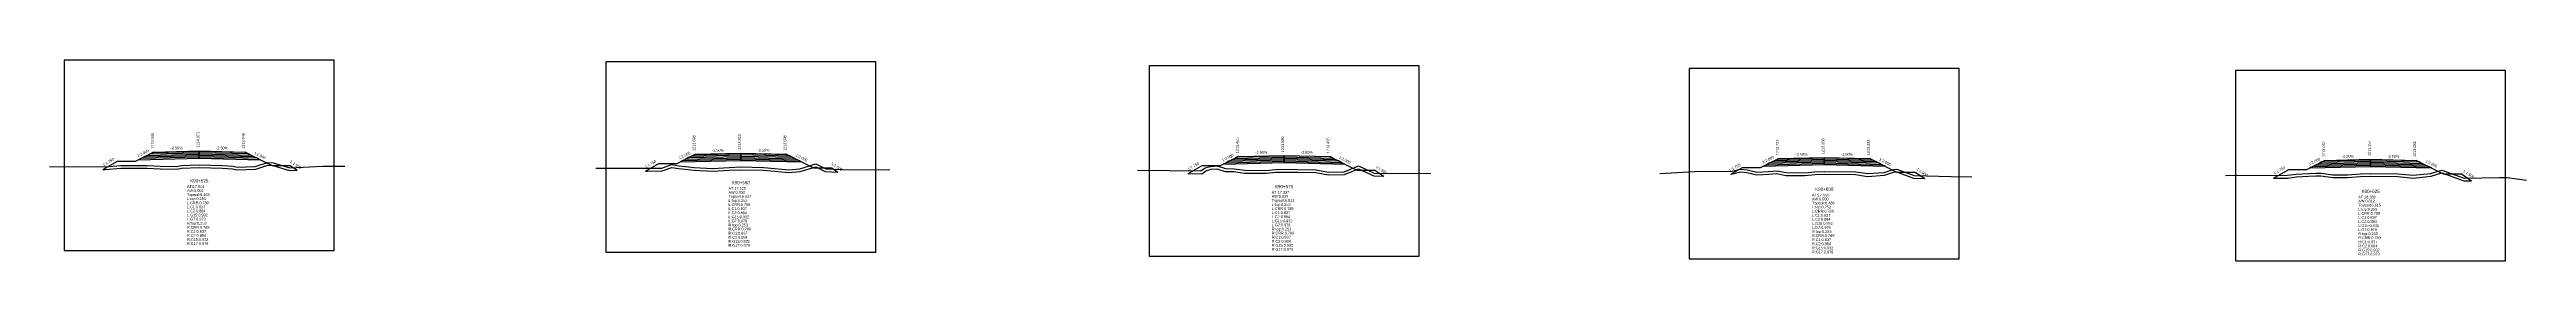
# Model space of a CAD drawing. Extents: x -7 to 78429, y 1189 to 1262.
# Drawn here: x 11948.7 to 12221.2, y 1201.9 to 1224.1 of the extents above; entities that cross this region are included whole.
import ezdxf
from ezdxf.enums import TextEntityAlignment as Align

# ---------------------------------------------------------------- set-up
doc = ezdxf.new("R2010")
doc.units = 0

msp = doc.modelspace()

# ---------------------------------------------------------------- linework, layer by layer
at = {"layer": 'A4_BORDER', "color": 7}
for points in [[(11950.35, 1203.095), (11980.05, 1203.095), (11980.05, 1224.095), (11950.35, 1224.095), (11950.35, 1203.095)], [(12009.919, 1202.896), (12039.619, 1202.896), (12039.619, 1223.896), (12009.919, 1223.896), (12009.919, 1202.896)], [(12069.679, 1202.454), (12099.379, 1202.454), (12099.379, 1223.454), (12069.679, 1223.454), (12069.679, 1202.454)], [(12129.111, 1202.172), (12158.811, 1202.172), (12158.811, 1223.172), (12129.111, 1223.172), (12129.111, 1202.172)], [(12189.21, 1201.936), (12218.91, 1201.936), (12218.91, 1222.936), (12189.21, 1222.936), (12189.21, 1201.936)]]:
    msp.add_lwpolyline(points, dxfattribs=at)
at = {"layer": 'CLEAR_GROUND', "color": 8}
for points in [[(11954.595, 1212.029), (11954.863, 1212.027), (11956.577, 1212.153), (11959.454, 1212.16), (11960.889, 1212.108), (11962.763, 1212.06), (11963.258, 1212.178), (11965.198, 1212.233), (11967.761, 1212.17), (11968.866, 1212.078), (11969.342, 1211.976), (11971.406, 1212.054), (11972.741, 1212.487), (11973.28, 1212.45), (11975.119, 1211.901), (11975.952, 1211.945)], [(12014.295, 1211.856), (12014.493, 1211.856), (12016.122, 1211.88), (12017.177, 1212.257), (12017.907, 1212.144), (12018.969, 1212.037), (12019.624, 1211.948), (12021.65, 1211.832), (12023.502, 1211.954), (12024.761, 1212.003), (12027.286, 1211.946), (12030.056, 1211.701), (12031.31, 1211.788), (12033.012, 1212.31), (12034.037, 1211.815), (12035.446, 1211.746)], [(12073.995, 1211.578), (12075.486, 1211.562), (12075.988, 1211.922), (12076.504, 1212.056), (12077.151, 1212.109), (12078.039, 1211.818), (12079.023, 1211.806), (12080.186, 1211.632), (12082.561, 1211.61), (12083.598, 1211.711), (12084.535, 1211.744), (12086.04, 1211.74), (12088.012, 1211.681), (12089.384, 1211.438), (12091.198, 1211.456), (12092.724, 1212.089), (12094.395, 1211.31), (12095.505, 1211.304)], [(12133.695, 1211.51), (12133.707, 1211.51), (12134.741, 1211.754), (12135.43, 1211.696), (12136.535, 1211.418), (12137.852, 1211.517), (12138.747, 1211.582), (12139.746, 1211.377), (12141.841, 1211.37), (12142.946, 1211.468), (12143.992, 1211.491), (12147.415, 1211.457), (12148.707, 1211.265), (12150.593, 1211.39), (12151.588, 1211.729), (12151.891, 1211.749), (12153.778, 1211.06), (12155.027, 1211.022)], [(12193.395, 1211.08), (12194.91, 1211.084), (12195.917, 1211.224), (12197.238, 1211.272), (12198.051, 1211.336), (12198.597, 1211.333), (12199.9, 1211.136), (12201.528, 1211.133), (12202.953, 1211.253), (12204.008, 1211.293), (12207.042, 1211.259), (12208.75, 1211.081), (12210.722, 1211.283), (12211.9, 1211.645), (12214.303, 1210.77), (12215.179, 1210.786)]]:
    msp.add_lwpolyline(points, dxfattribs=at)
at = {"layer": 'DESIGN_ROAD_TRIMMED', "color": 1}
for points in [[(11954.595, 1212.029), (11956.2, 1212.946), (11958.2, 1212.946), (11960.2, 1213.946), (11960.2, 1213.946), (11960.095, 1213.893), (11960.095, 1213.893), (11959.779, 1213.735), (11959.779, 1213.735), (11959.463, 1213.578), (11959.463, 1213.578), (11959.148, 1213.42), (11959.148, 1213.42), (11958.832, 1213.262), (11958.832, 1213.262), (11958.516, 1213.104), (11965.2, 1213.271), (11965.2, 1213.421), (11965.2, 1213.421), (11965.2, 1213.571), (11965.2, 1213.571), (11965.2, 1213.721), (11965.2, 1213.721), (11965.2, 1213.871), (11965.2, 1213.871), (11965.2, 1214.021), (11965.2, 1214.021), (11965.2, 1214.071), (11965.2, 1214.071), (11965.2, 1214.071), (11965.2, 1214.071), (11965.2, 1214.071), (11965.2, 1214.021), (11965.2, 1214.021), (11965.2, 1213.871), (11965.2, 1213.871), (11965.2, 1213.721), (11965.2, 1213.721), (11965.2, 1213.571), (11965.2, 1213.571), (11965.2, 1213.421), (11965.2, 1213.421), (11965.2, 1213.271), (11971.885, 1213.104), (11971.569, 1213.262), (11971.569, 1213.262), (11971.253, 1213.42), (11971.253, 1213.42), (11970.937, 1213.578), (11970.937, 1213.578), (11970.621, 1213.735), (11970.621, 1213.735), (11970.306, 1213.893), (11970.306, 1213.893), (11970.2, 1213.946), (11970.2, 1213.946), (11973.2, 1212.446), (11975.2, 1212.446), (11975.952, 1211.945)], [(12014.295, 1211.856), (12015.769, 1212.698), (12017.769, 1212.698), (12019.769, 1213.698), (12019.769, 1213.698), (12019.664, 1213.645), (12019.664, 1213.645), (12019.348, 1213.487), (12019.348, 1213.487), (12019.032, 1213.33), (12019.032, 1213.33), (12018.716, 1213.172), (12018.716, 1213.172), (12018.401, 1213.014), (12018.401, 1213.014), (12018.085, 1212.856), (12024.769, 1213.023), (12024.769, 1213.173), (12024.769, 1213.173), (12024.769, 1213.323), (12024.769, 1213.323), (12024.769, 1213.473), (12024.769, 1213.473), (12024.769, 1213.623), (12024.769, 1213.623), (12024.769, 1213.773), (12024.769, 1213.773), (12024.769, 1213.823), (12024.769, 1213.823), (12024.769, 1213.823), (12024.769, 1213.823), (12024.769, 1213.823), (12024.769, 1213.773), (12024.769, 1213.773), (12024.769, 1213.623), (12024.769, 1213.623), (12024.769, 1213.473), (12024.769, 1213.473), (12024.769, 1213.323), (12024.769, 1213.323), (12024.769, 1213.173), (12024.769, 1213.173), (12024.769, 1213.023), (12031.453, 1212.856), (12031.137, 1213.014), (12031.137, 1213.014), (12030.822, 1213.172), (12030.822, 1213.172), (12030.506, 1213.33), (12030.506, 1213.33), (12030.19, 1213.487), (12030.19, 1213.487), (12029.874, 1213.645), (12029.874, 1213.645), (12029.769, 1213.698), (12029.769, 1213.698), (12032.769, 1212.198), (12034.769, 1212.198), (12035.446, 1211.746)], [(12073.995, 1211.578), (12075.529, 1212.455), (12077.529, 1212.455), (12079.529, 1213.455), (12079.529, 1213.455), (12079.424, 1213.402), (12079.424, 1213.402), (12079.108, 1213.244), (12079.108, 1213.244), (12078.793, 1213.087), (12078.793, 1213.087), (12078.477, 1212.929), (12078.477, 1212.929), (12078.161, 1212.771), (12078.161, 1212.771), (12077.845, 1212.613), (12084.529, 1212.78), (12084.529, 1212.93), (12084.529, 1212.93), (12084.529, 1213.08), (12084.529, 1213.08), (12084.529, 1213.23), (12084.529, 1213.23), (12084.529, 1213.38), (12084.529, 1213.38), (12084.529, 1213.53), (12084.529, 1213.53), (12084.529, 1213.58), (12084.529, 1213.58), (12084.529, 1213.58), (12084.529, 1213.58), (12084.529, 1213.58), (12084.529, 1213.53), (12084.529, 1213.53), (12084.529, 1213.38), (12084.529, 1213.38), (12084.529, 1213.23), (12084.529, 1213.23), (12084.529, 1213.08), (12084.529, 1213.08), (12084.529, 1212.93), (12084.529, 1212.93), (12084.529, 1212.78), (12091.214, 1212.613), (12090.898, 1212.771), (12090.898, 1212.771), (12090.582, 1212.929), (12090.582, 1212.929), (12090.266, 1213.087), (12090.266, 1213.087), (12089.95, 1213.244), (12089.95, 1213.244), (12089.635, 1213.402), (12089.635, 1213.402), (12089.529, 1213.455), (12089.529, 1213.455), (12092.529, 1211.955), (12094.529, 1211.955), (12095.505, 1211.304)], [(12133.695, 1211.51), (12134.961, 1212.233), (12136.961, 1212.233), (12138.961, 1213.233), (12138.961, 1213.233), (12138.856, 1213.18), (12138.856, 1213.18), (12138.54, 1213.022), (12138.54, 1213.022), (12138.224, 1212.865), (12138.224, 1212.865), (12137.908, 1212.707), (12137.908, 1212.707), (12137.593, 1212.549), (12137.593, 1212.549), (12137.277, 1212.391), (12143.961, 1212.558), (12143.961, 1212.708), (12143.961, 1212.708), (12143.961, 1212.858), (12143.961, 1212.858), (12143.961, 1213.008), (12143.961, 1213.008), (12143.961, 1213.158), (12143.961, 1213.158), (12143.961, 1213.308), (12143.961, 1213.308), (12143.961, 1213.358), (12143.961, 1213.358), (12143.961, 1213.358), (12143.961, 1213.358), (12143.961, 1213.358), (12143.961, 1213.308), (12143.961, 1213.308), (12143.961, 1213.158), (12143.961, 1213.158), (12143.961, 1213.008), (12143.961, 1213.008), (12143.961, 1212.858), (12143.961, 1212.858), (12143.961, 1212.708), (12143.961, 1212.708), (12143.961, 1212.558), (12150.645, 1212.391), (12150.329, 1212.549), (12150.329, 1212.549), (12150.014, 1212.707), (12150.014, 1212.707), (12149.698, 1212.865), (12149.698, 1212.865), (12149.382, 1213.022), (12149.382, 1213.022), (12149.066, 1213.18), (12149.066, 1213.18), (12148.961, 1213.233), (12148.961, 1213.233), (12151.961, 1211.733), (12153.961, 1211.733), (12155.027, 1211.022)], [(12193.395, 1211.08), (12195.06, 1212.032), (12197.06, 1212.032), (12199.06, 1213.032), (12199.06, 1213.032), (12198.955, 1212.979), (12198.955, 1212.979), (12198.639, 1212.821), (12198.639, 1212.821), (12198.324, 1212.664), (12198.324, 1212.664), (12198.008, 1212.506), (12198.008, 1212.506), (12197.692, 1212.348), (12197.692, 1212.348), (12197.376, 1212.19), (12204.06, 1212.357), (12204.06, 1212.507), (12204.06, 1212.507), (12204.06, 1212.657), (12204.06, 1212.657), (12204.06, 1212.807), (12204.06, 1212.807), (12204.06, 1212.957), (12204.06, 1212.957), (12204.06, 1213.107), (12204.06, 1213.107), (12204.06, 1213.157), (12204.06, 1213.157), (12204.06, 1213.157), (12204.06, 1213.157), (12204.06, 1213.157), (12204.06, 1213.107), (12204.06, 1213.107), (12204.06, 1212.957), (12204.06, 1212.957), (12204.06, 1212.807), (12204.06, 1212.807), (12204.06, 1212.657), (12204.06, 1212.657), (12204.06, 1212.507), (12204.06, 1212.507), (12204.06, 1212.357), (12210.745, 1212.19), (12210.429, 1212.348), (12210.429, 1212.348), (12210.113, 1212.506), (12210.113, 1212.506), (12209.797, 1212.664), (12209.797, 1212.664), (12209.482, 1212.821), (12209.482, 1212.821), (12209.166, 1212.979), (12209.166, 1212.979), (12209.06, 1213.032), (12209.06, 1213.032), (12212.06, 1211.532), (12214.06, 1211.532), (12215.179, 1210.786)]]:
    msp.add_lwpolyline(points, dxfattribs=at)
at = {"layer": 'FINISHED_ROAD', "color": 2}
for points in [[(11956.2, 1212.946), (11958.2, 1212.946), (11960.2, 1213.946), (11960.2, 1213.946), (11965.2, 1214.071), (11970.2, 1213.946), (11970.2, 1213.946), (11973.2, 1212.446), (11975.2, 1212.446)], [(12015.769, 1212.698), (12017.769, 1212.698), (12019.769, 1213.698), (12019.769, 1213.698), (12024.769, 1213.823), (12029.769, 1213.698), (12029.769, 1213.698), (12032.769, 1212.198), (12034.769, 1212.198)], [(12075.529, 1212.455), (12077.529, 1212.455), (12079.529, 1213.455), (12079.529, 1213.455), (12084.529, 1213.58), (12089.529, 1213.455), (12089.529, 1213.455), (12092.529, 1211.955), (12094.529, 1211.955)], [(12134.961, 1212.233), (12136.961, 1212.233), (12138.961, 1213.233), (12138.961, 1213.233), (12143.961, 1213.358), (12148.961, 1213.233), (12148.961, 1213.233), (12151.961, 1211.733), (12153.961, 1211.733)], [(12195.06, 1212.032), (12197.06, 1212.032), (12199.06, 1213.032), (12199.06, 1213.032), (12204.06, 1213.157), (12209.06, 1213.032), (12209.06, 1213.032), (12212.06, 1211.532), (12214.06, 1211.532)]]:
    msp.add_lwpolyline(points, dxfattribs=at)
at = {"layer": 'LAYER_0', "color": 4}
for points in [[(11960.2, 1213.946), (11960.095, 1213.893), (11965.2, 1214.021), (11965.2, 1214.071)], [(12019.769, 1213.698), (12019.664, 1213.645), (12024.769, 1213.773), (12024.769, 1213.823)], [(12079.529, 1213.455), (12079.424, 1213.402), (12084.529, 1213.53), (12084.529, 1213.58)], [(12138.961, 1213.233), (12138.856, 1213.18), (12143.961, 1213.308), (12143.961, 1213.358)], [(12199.06, 1213.032), (12198.955, 1212.979), (12204.06, 1213.107), (12204.06, 1213.157)]]:
    msp.add_lwpolyline(points, dxfattribs=at)
at = {"layer": 'LAYER_1', "color": 4}
for points in [[(11960.095, 1213.893), (11959.779, 1213.735), (11965.2, 1213.871), (11965.2, 1214.021)], [(12019.664, 1213.645), (12019.348, 1213.487), (12024.769, 1213.623), (12024.769, 1213.773)], [(12079.424, 1213.402), (12079.108, 1213.244), (12084.529, 1213.38), (12084.529, 1213.53)], [(12138.856, 1213.18), (12138.54, 1213.022), (12143.961, 1213.158), (12143.961, 1213.308)], [(12198.955, 1212.979), (12198.639, 1212.821), (12204.06, 1212.957), (12204.06, 1213.107)]]:
    msp.add_lwpolyline(points, dxfattribs=at)
at = {"layer": 'LAYER_10', "color": 6}
for points in [[(11971.253, 1213.42), (11971.569, 1213.262), (11965.2, 1213.421), (11965.2, 1213.571)], [(12030.822, 1213.172), (12031.137, 1213.014), (12024.769, 1213.173), (12024.769, 1213.323)], [(12090.582, 1212.929), (12090.898, 1212.771), (12084.529, 1212.93), (12084.529, 1213.08)], [(12150.014, 1212.707), (12150.329, 1212.549), (12143.961, 1212.708), (12143.961, 1212.858)], [(12210.113, 1212.506), (12210.429, 1212.348), (12204.06, 1212.507), (12204.06, 1212.657)]]:
    msp.add_lwpolyline(points, dxfattribs=at)
at = {"layer": 'LAYER_11', "color": 6}
for points in [[(11971.569, 1213.262), (11971.885, 1213.104), (11965.2, 1213.271), (11965.2, 1213.421)], [(12031.137, 1213.014), (12031.453, 1212.856), (12024.769, 1213.023), (12024.769, 1213.173)], [(12090.898, 1212.771), (12091.214, 1212.613), (12084.529, 1212.78), (12084.529, 1212.93)], [(12150.329, 1212.549), (12150.645, 1212.391), (12143.961, 1212.558), (12143.961, 1212.708)], [(12210.429, 1212.348), (12210.745, 1212.19), (12204.06, 1212.357), (12204.06, 1212.507)]]:
    msp.add_lwpolyline(points, dxfattribs=at)
at = {"layer": 'LAYER_2', "color": 4}
for points in [[(11959.779, 1213.735), (11959.463, 1213.578), (11965.2, 1213.721), (11965.2, 1213.871)], [(12019.348, 1213.487), (12019.032, 1213.33), (12024.769, 1213.473), (12024.769, 1213.623)], [(12079.108, 1213.244), (12078.793, 1213.087), (12084.529, 1213.23), (12084.529, 1213.38)], [(12138.54, 1213.022), (12138.224, 1212.865), (12143.961, 1213.008), (12143.961, 1213.158)], [(12198.639, 1212.821), (12198.324, 1212.664), (12204.06, 1212.807), (12204.06, 1212.957)]]:
    msp.add_lwpolyline(points, dxfattribs=at)
at = {"layer": 'LAYER_3', "color": 4}
for points in [[(11959.463, 1213.578), (11959.148, 1213.42), (11965.2, 1213.571), (11965.2, 1213.721)], [(12019.032, 1213.33), (12018.716, 1213.172), (12024.769, 1213.323), (12024.769, 1213.473)], [(12078.793, 1213.087), (12078.477, 1212.929), (12084.529, 1213.08), (12084.529, 1213.23)], [(12138.224, 1212.865), (12137.908, 1212.707), (12143.961, 1212.858), (12143.961, 1213.008)], [(12198.324, 1212.664), (12198.008, 1212.506), (12204.06, 1212.657), (12204.06, 1212.807)]]:
    msp.add_lwpolyline(points, dxfattribs=at)
at = {"layer": 'LAYER_4', "color": 4}
for points in [[(11959.148, 1213.42), (11958.832, 1213.262), (11965.2, 1213.421), (11965.2, 1213.571)], [(12018.716, 1213.172), (12018.401, 1213.014), (12024.769, 1213.173), (12024.769, 1213.323)], [(12078.477, 1212.929), (12078.161, 1212.771), (12084.529, 1212.93), (12084.529, 1213.08)], [(12137.908, 1212.707), (12137.593, 1212.549), (12143.961, 1212.708), (12143.961, 1212.858)], [(12198.008, 1212.506), (12197.692, 1212.348), (12204.06, 1212.507), (12204.06, 1212.657)]]:
    msp.add_lwpolyline(points, dxfattribs=at)
at = {"layer": 'LAYER_5', "color": 4}
for points in [[(11958.832, 1213.262), (11958.516, 1213.104), (11965.2, 1213.271), (11965.2, 1213.421)], [(12018.401, 1213.014), (12018.085, 1212.856), (12024.769, 1213.023), (12024.769, 1213.173)], [(12078.161, 1212.771), (12077.845, 1212.613), (12084.529, 1212.78), (12084.529, 1212.93)], [(12137.593, 1212.549), (12137.277, 1212.391), (12143.961, 1212.558), (12143.961, 1212.708)], [(12197.692, 1212.348), (12197.376, 1212.19), (12204.06, 1212.357), (12204.06, 1212.507)]]:
    msp.add_lwpolyline(points, dxfattribs=at)
at = {"layer": 'LAYER_6', "color": 6}
for points in [[(11970.2, 1213.946), (11970.306, 1213.893), (11965.2, 1214.021), (11965.2, 1214.071)], [(12029.769, 1213.698), (12029.874, 1213.645), (12024.769, 1213.773), (12024.769, 1213.823)], [(12089.529, 1213.455), (12089.635, 1213.402), (12084.529, 1213.53), (12084.529, 1213.58)], [(12148.961, 1213.233), (12149.066, 1213.18), (12143.961, 1213.308), (12143.961, 1213.358)], [(12209.06, 1213.032), (12209.166, 1212.979), (12204.06, 1213.107), (12204.06, 1213.157)]]:
    msp.add_lwpolyline(points, dxfattribs=at)
at = {"layer": 'LAYER_7', "color": 6}
for points in [[(11970.306, 1213.893), (11970.621, 1213.735), (11965.2, 1213.871), (11965.2, 1214.021)], [(12029.874, 1213.645), (12030.19, 1213.487), (12024.769, 1213.623), (12024.769, 1213.773)], [(12089.635, 1213.402), (12089.95, 1213.244), (12084.529, 1213.38), (12084.529, 1213.53)], [(12149.066, 1213.18), (12149.382, 1213.022), (12143.961, 1213.158), (12143.961, 1213.308)], [(12209.166, 1212.979), (12209.482, 1212.821), (12204.06, 1212.957), (12204.06, 1213.107)]]:
    msp.add_lwpolyline(points, dxfattribs=at)
at = {"layer": 'LAYER_8', "color": 6}
for points in [[(11970.621, 1213.735), (11970.937, 1213.578), (11965.2, 1213.721), (11965.2, 1213.871)], [(12030.19, 1213.487), (12030.506, 1213.33), (12024.769, 1213.473), (12024.769, 1213.623)], [(12089.95, 1213.244), (12090.266, 1213.087), (12084.529, 1213.23), (12084.529, 1213.38)], [(12149.382, 1213.022), (12149.698, 1212.865), (12143.961, 1213.008), (12143.961, 1213.158)], [(12209.482, 1212.821), (12209.797, 1212.664), (12204.06, 1212.807), (12204.06, 1212.957)]]:
    msp.add_lwpolyline(points, dxfattribs=at)
at = {"layer": 'LAYER_9', "color": 6}
for points in [[(11970.937, 1213.578), (11971.253, 1213.42), (11965.2, 1213.571), (11965.2, 1213.721)], [(12030.506, 1213.33), (12030.822, 1213.172), (12024.769, 1213.323), (12024.769, 1213.473)], [(12090.266, 1213.087), (12090.582, 1212.929), (12084.529, 1213.08), (12084.529, 1213.23)], [(12149.698, 1212.865), (12150.014, 1212.707), (12143.961, 1212.858), (12143.961, 1213.008)], [(12209.797, 1212.664), (12210.113, 1212.506), (12204.06, 1212.657), (12204.06, 1212.807)]]:
    msp.add_lwpolyline(points, dxfattribs=at)
at = {"layer": 'NATURAL_GROUND', "color": 3}
for points in [[(11948.727, 1212.313), (11951.758, 1212.349), (11954.853, 1212.327), (11956.565, 1212.453), (11959.459, 1212.46), (11960.898, 1212.408), (11962.731, 1212.361), (11963.218, 1212.477), (11965.197, 1212.533), (11967.777, 1212.47), (11968.91, 1212.375), (11969.368, 1212.277), (11971.353, 1212.352), (11972.703, 1212.79), (11973.333, 1212.747), (11975.155, 1212.203), (11978.8, 1212.398), (11981.21, 1212.382)], [(12008.829, 1212.153), (12014.491, 1212.156), (12016.068, 1212.179), (12017.148, 1212.565), (12017.945, 1212.442), (12019.004, 1212.335), (12019.653, 1212.247), (12021.649, 1212.133), (12023.486, 1212.254), (12024.759, 1212.303), (12027.303, 1212.246), (12030.059, 1212.002), (12031.255, 1212.085), (12033.037, 1212.631), (12034.113, 1212.112), (12035.994, 1212.02), (12041.168, 1211.986)], [(12068.393, 1211.94), (12075.391, 1211.863), (12075.858, 1212.198), (12076.453, 1212.353), (12077.187, 1212.413), (12078.088, 1212.117), (12079.047, 1212.106), (12080.209, 1211.932), (12082.547, 1211.91), (12083.578, 1212.01), (12084.53, 1212.044), (12086.044, 1212.04), (12088.042, 1211.98), (12089.408, 1211.738), (12091.136, 1211.755), (12092.731, 1212.417), (12094.462, 1211.61), (12100.686, 1211.576)], [(12125.859, 1211.599), (12130.321, 1211.849), (12133.674, 1211.81), (12134.718, 1212.057), (12135.479, 1211.993), (12136.561, 1211.721), (12137.83, 1211.816), (12138.767, 1211.884), (12139.777, 1211.677), (12141.828, 1211.67), (12142.929, 1211.768), (12143.99, 1211.791), (12147.439, 1211.757), (12148.719, 1211.566), (12150.534, 1211.687), (12151.529, 1212.026), (12151.934, 1212.053), (12153.835, 1211.358), (12157.93, 1211.235), (12160.193, 1211.229)], [(12188.102, 1211.368), (12194.888, 1211.384), (12195.89, 1211.523), (12197.22, 1211.572), (12198.04, 1211.636), (12198.62, 1211.633), (12199.922, 1211.436), (12201.515, 1211.433), (12202.934, 1211.553), (12204.004, 1211.593), (12207.059, 1211.559), (12208.75, 1211.383), (12210.662, 1211.578), (12211.908, 1211.961), (12214.353, 1211.071), (12218.255, 1211.142), (12219.098, 1211.123), (12221.208, 1210.862)]]:
    msp.add_lwpolyline(points, dxfattribs=at)
at = {"layer": 'STRUCTURE_LEFT', "color": 4}
for points in [[(11960.2, 1213.946), (11960.095, 1213.893), (11960.095, 1213.893), (11959.779, 1213.735), (11959.779, 1213.735), (11959.463, 1213.578), (11959.463, 1213.578), (11959.148, 1213.42), (11959.148, 1213.42), (11958.832, 1213.262), (11958.832, 1213.262), (11958.516, 1213.104), (11965.2, 1213.271), (11965.2, 1213.421), (11965.2, 1213.421), (11965.2, 1213.571), (11965.2, 1213.571), (11965.2, 1213.721), (11965.2, 1213.721), (11965.2, 1213.871), (11965.2, 1213.871), (11965.2, 1214.021), (11965.2, 1214.021), (11965.2, 1214.071), (11965.2, 1214.071)], [(12019.769, 1213.698), (12019.664, 1213.645), (12019.664, 1213.645), (12019.348, 1213.487), (12019.348, 1213.487), (12019.032, 1213.33), (12019.032, 1213.33), (12018.716, 1213.172), (12018.716, 1213.172), (12018.401, 1213.014), (12018.401, 1213.014), (12018.085, 1212.856), (12024.769, 1213.023), (12024.769, 1213.173), (12024.769, 1213.173), (12024.769, 1213.323), (12024.769, 1213.323), (12024.769, 1213.473), (12024.769, 1213.473), (12024.769, 1213.623), (12024.769, 1213.623), (12024.769, 1213.773), (12024.769, 1213.773), (12024.769, 1213.823), (12024.769, 1213.823)], [(12079.529, 1213.455), (12079.424, 1213.402), (12079.424, 1213.402), (12079.108, 1213.244), (12079.108, 1213.244), (12078.793, 1213.087), (12078.793, 1213.087), (12078.477, 1212.929), (12078.477, 1212.929), (12078.161, 1212.771), (12078.161, 1212.771), (12077.845, 1212.613), (12084.529, 1212.78), (12084.529, 1212.93), (12084.529, 1212.93), (12084.529, 1213.08), (12084.529, 1213.08), (12084.529, 1213.23), (12084.529, 1213.23), (12084.529, 1213.38), (12084.529, 1213.38), (12084.529, 1213.53), (12084.529, 1213.53), (12084.529, 1213.58), (12084.529, 1213.58)], [(12138.961, 1213.233), (12138.856, 1213.18), (12138.856, 1213.18), (12138.54, 1213.022), (12138.54, 1213.022), (12138.224, 1212.865), (12138.224, 1212.865), (12137.908, 1212.707), (12137.908, 1212.707), (12137.593, 1212.549), (12137.593, 1212.549), (12137.277, 1212.391), (12143.961, 1212.558), (12143.961, 1212.708), (12143.961, 1212.708), (12143.961, 1212.858), (12143.961, 1212.858), (12143.961, 1213.008), (12143.961, 1213.008), (12143.961, 1213.158), (12143.961, 1213.158), (12143.961, 1213.308), (12143.961, 1213.308), (12143.961, 1213.358), (12143.961, 1213.358)], [(12199.06, 1213.032), (12198.955, 1212.979), (12198.955, 1212.979), (12198.639, 1212.821), (12198.639, 1212.821), (12198.324, 1212.664), (12198.324, 1212.664), (12198.008, 1212.506), (12198.008, 1212.506), (12197.692, 1212.348), (12197.692, 1212.348), (12197.376, 1212.19), (12204.06, 1212.357), (12204.06, 1212.507), (12204.06, 1212.507), (12204.06, 1212.657), (12204.06, 1212.657), (12204.06, 1212.807), (12204.06, 1212.807), (12204.06, 1212.957), (12204.06, 1212.957), (12204.06, 1213.107), (12204.06, 1213.107), (12204.06, 1213.157), (12204.06, 1213.157)]]:
    msp.add_lwpolyline(points, dxfattribs=at)
at = {"layer": 'STRUCTURE_RIGHT', "color": 6}
for points in [[(11965.2, 1214.071), (11965.2, 1214.071), (11965.2, 1214.021), (11965.2, 1214.021), (11965.2, 1213.871), (11965.2, 1213.871), (11965.2, 1213.721), (11965.2, 1213.721), (11965.2, 1213.571), (11965.2, 1213.571), (11965.2, 1213.421), (11965.2, 1213.421), (11965.2, 1213.271), (11971.885, 1213.104), (11971.569, 1213.262), (11971.569, 1213.262), (11971.253, 1213.42), (11971.253, 1213.42), (11970.937, 1213.578), (11970.937, 1213.578), (11970.621, 1213.735), (11970.621, 1213.735), (11970.306, 1213.893), (11970.306, 1213.893), (11970.2, 1213.946)], [(12024.769, 1213.823), (12024.769, 1213.823), (12024.769, 1213.773), (12024.769, 1213.773), (12024.769, 1213.623), (12024.769, 1213.623), (12024.769, 1213.473), (12024.769, 1213.473), (12024.769, 1213.323), (12024.769, 1213.323), (12024.769, 1213.173), (12024.769, 1213.173), (12024.769, 1213.023), (12031.453, 1212.856), (12031.137, 1213.014), (12031.137, 1213.014), (12030.822, 1213.172), (12030.822, 1213.172), (12030.506, 1213.33), (12030.506, 1213.33), (12030.19, 1213.487), (12030.19, 1213.487), (12029.874, 1213.645), (12029.874, 1213.645), (12029.769, 1213.698)], [(12084.529, 1213.58), (12084.529, 1213.58), (12084.529, 1213.53), (12084.529, 1213.53), (12084.529, 1213.38), (12084.529, 1213.38), (12084.529, 1213.23), (12084.529, 1213.23), (12084.529, 1213.08), (12084.529, 1213.08), (12084.529, 1212.93), (12084.529, 1212.93), (12084.529, 1212.78), (12091.214, 1212.613), (12090.898, 1212.771), (12090.898, 1212.771), (12090.582, 1212.929), (12090.582, 1212.929), (12090.266, 1213.087), (12090.266, 1213.087), (12089.95, 1213.244), (12089.95, 1213.244), (12089.635, 1213.402), (12089.635, 1213.402), (12089.529, 1213.455)], [(12143.961, 1213.358), (12143.961, 1213.358), (12143.961, 1213.308), (12143.961, 1213.308), (12143.961, 1213.158), (12143.961, 1213.158), (12143.961, 1213.008), (12143.961, 1213.008), (12143.961, 1212.858), (12143.961, 1212.858), (12143.961, 1212.708), (12143.961, 1212.708), (12143.961, 1212.558), (12150.645, 1212.391), (12150.329, 1212.549), (12150.329, 1212.549), (12150.014, 1212.707), (12150.014, 1212.707), (12149.698, 1212.865), (12149.698, 1212.865), (12149.382, 1213.022), (12149.382, 1213.022), (12149.066, 1213.18), (12149.066, 1213.18), (12148.961, 1213.233)], [(12204.06, 1213.157), (12204.06, 1213.157), (12204.06, 1213.107), (12204.06, 1213.107), (12204.06, 1212.957), (12204.06, 1212.957), (12204.06, 1212.807), (12204.06, 1212.807), (12204.06, 1212.657), (12204.06, 1212.657), (12204.06, 1212.507), (12204.06, 1212.507), (12204.06, 1212.357), (12210.745, 1212.19), (12210.429, 1212.348), (12210.429, 1212.348), (12210.113, 1212.506), (12210.113, 1212.506), (12209.797, 1212.664), (12209.797, 1212.664), (12209.482, 1212.821), (12209.482, 1212.821), (12209.166, 1212.979), (12209.166, 1212.979), (12209.06, 1213.032)]]:
    msp.add_lwpolyline(points, dxfattribs=at)

# ---------------------------------------------------------------- texts
at = {"layer": 'INFO_TEXT'}
for s, p in [('AT:17.944', (11963.85, 1209.995)), ('AW:0.001', (11963.85, 1209.545)), ('AT:17.125', (12023.419, 1209.796)), ('Topsoil:6.463', (11963.85, 1209.095)), ('L:top:0.253', (11963.85, 1208.645)), ('L:CRR:0.789', (11963.85, 1208.195)), ('L:C1:0.837', (11963.85, 1207.745)), ('L:C2:0.884', (11963.85, 1207.295)), ('L:G15:0.932', (11963.85, 1206.845)), ('AW:0.032', (12023.419, 1209.346)), ('Topsoil:6.437', (12023.419, 1208.896)), ('L:top:0.253', (12023.419, 1208.446)), ('L:CRR:0.789', (12023.419, 1207.996)), ('L:C1:0.837', (12023.419, 1207.546)), ('L:C2:0.884', (12023.419, 1207.096)), ('AT:17.337', (12083.179, 1209.354)), ('AW:0.039', (12083.179, 1208.904)), ('Topsoil:6.611', (12083.179, 1208.454)), ('L:top:0.253', (12083.179, 1208.004)), ('L:CRR:0.789', (12083.179, 1207.554)), ('L:C1:0.837', (12083.179, 1207.104)), ('AT:17.550', (12142.611, 1209.072)), ('AW:0.000', (12142.611, 1208.622)), ('Topsoil:6.488', (12142.611, 1208.172)), ('L:top:0.253', (12142.611, 1207.722)), ('L:CRR:0.789', (12142.611, 1207.272)), ('L:C1:0.837', (12142.611, 1206.822)), ('AT:18.289', (12202.71, 1208.836)), ('AW:0.012', (12202.71, 1208.386)), ('Topsoil:6.615', (12202.71, 1207.936)), ('L:top:0.253', (12202.71, 1207.486)), ('L:CRR:0.789', (12202.71, 1207.036)), ('L:G7:0.979', (11963.85, 1206.395)), ('R:top:0.253', (11963.85, 1205.945)), ('R:CRR:0.789', (11963.85, 1205.495)), ('R:C1:0.837', (11963.85, 1205.045)), ('R:C2:0.884', (11963.85, 1204.595)), ('R:G15:0.932', (11963.85, 1204.145)), ('L:G15:0.932', (12023.419, 1206.646)), ('L:G7:0.979', (12023.419, 1206.196)), ('R:top:0.253', (12023.419, 1205.746)), ('R:CRR:0.789', (12023.419, 1205.296)), ('R:C1:0.837', (12023.419, 1204.846)), ('R:C2:0.884', (12023.419, 1204.396)), ('L:C2:0.884', (12083.179, 1206.654)), ('L:G15:0.932', (12083.179, 1206.204)), ('L:G7:0.979', (12083.179, 1205.754)), ('R:top:0.253', (12083.179, 1205.304)), ('R:CRR:0.789', (12083.179, 1204.854)), ('R:C1:0.837', (12083.179, 1204.404)), ('L:C2:0.884', (12142.611, 1206.372)), ('L:G15:0.932', (12142.611, 1205.922)), ('L:G7:0.979', (12142.611, 1205.472)), ('R:top:0.253', (12142.611, 1205.022)), ('R:CRR:0.789', (12142.611, 1204.572)), ('R:C1:0.837', (12142.611, 1204.122)), ('L:C1:0.837', (12202.71, 1206.586)), ('L:C2:0.884', (12202.71, 1206.136)), ('L:G15:0.932', (12202.71, 1205.686)), ('L:G7:0.979', (12202.71, 1205.236)), ('R:top:0.253', (12202.71, 1204.786)), ('R:CRR:0.789', (12202.71, 1204.336)), ('R:G17:0.979', (11963.85, 1203.695)), ('R:G15:0.932', (12023.419, 1203.946)), ('R:G17:0.979', (12023.419, 1203.496)), ('R:C2:0.884', (12083.179, 1203.954)), ('R:G15:0.932', (12083.179, 1203.504)), ('R:G17:0.979', (12083.179, 1203.054)), ('R:C2:0.884', (12142.611, 1203.672)), ('R:G15:0.932', (12142.611, 1203.222)), ('R:G17:0.979', (12142.611, 1202.772)), ('R:C1:0.837', (12202.71, 1203.886)), ('R:C2:0.884', (12202.71, 1203.436)), ('R:G15:0.932', (12202.71, 1202.986)), ('R:G17:0.979', (12202.71, 1202.536))]:
    msp.add_text(s, height=0.3, dxfattribs=at).set_placement(p)
at = {"layer": 'LEFT_TEXT_H'}
for s, p in [('1213.946', (11960.2, 1214.306)), ('1213.698', (12019.769, 1214.058)), ('1213.455', (12079.529, 1213.815)), ('1213.233', (12138.961, 1213.593)), ('1213.032', (12199.06, 1213.392))]:
    msp.add_text(s, height=0.3, rotation=90, dxfattribs=at).set_placement(p)
at = {"layer": 'POINT_TEXT_H'}
for s, p in [('1214.071', (11965.2, 1214.431)), ('1213.823', (12024.769, 1214.183)), ('1213.580', (12084.529, 1213.94)), ('1213.358', (12143.961, 1213.718)), ('1213.157', (12204.06, 1213.517))]:
    msp.add_text(s, height=0.3, rotation=90, dxfattribs=at).set_placement(p)
at = {"layer": 'RIGHT_TEXT_H'}
for s, p in [('1213.946', (11970.2, 1214.306)), ('1213.698', (12029.769, 1214.058)), ('1213.455', (12089.529, 1213.815)), ('1213.233', (12148.961, 1213.593)), ('1213.032', (12209.06, 1213.392))]:
    msp.add_text(s, height=0.3, rotation=90, dxfattribs=at).set_placement(p)
at = {"layer": 'SLOPE_left'}
for s, rotation, p in [('1:1.750', 29.745, (11955.309, 1212.644)), ('1:2.000', 26.565, (11959.12, 1213.607)), ('1:1.750', 29.745, (12014.943, 1212.433)), ('1:2.000', 26.565, (12018.688, 1213.359)), ('1:1.750', 29.745, (12074.673, 1212.173)), ('1:2.000', 26.565, (12078.449, 1213.116)), ('1:1.750', 29.745, (12134.239, 1212.028)), ('1:2.000', 26.565, (12137.881, 1212.894)), ('1:2.000', 26.565, (12197.98, 1212.693)), ('1:1.750', 29.745, (12194.139, 1211.713))]:
    msp.add_text(s, height=0.3, rotation=rotation, dxfattribs=at).set_placement(p, align=Align.BOTTOM_CENTER)
at = {"layer": 'SLOPE_right'}
for s, rotation, p in [('1:2.000', -26.565, (11971.781, 1213.357)), ('1:1.500', -33.69, (11975.676, 1212.345)), ('1:2.000', -26.565, (12031.349, 1213.109)), ('1:1.500', -33.69, (12035.207, 1212.122)), ('1:2.000', -26.565, (12091.11, 1212.866)), ('1:2.000', -26.565, (12150.542, 1212.644)), ('1:2.000', -26.565, (12210.641, 1212.443)), ('1:1.500', -33.69, (12095.117, 1211.779)), ('1:1.500', -33.69, (12154.594, 1211.527)), ('1:1.500', -33.69, (12214.72, 1211.309))]:
    msp.add_text(s, height=0.3, rotation=rotation, dxfattribs=at).set_placement(p, align=Align.BOTTOM_CENTER)
at = {"layer": 'SLOPE_TEXT'}
for p in [(11962.7, 1214.248), (11967.7, 1214.248), (12022.269, 1214.001), (12027.269, 1214.001), (12082.029, 1213.757), (12087.029, 1213.757), (12141.461, 1213.535), (12146.461, 1213.535), (12201.56, 1213.334), (12206.56, 1213.334)]:
    msp.add_text('-2.50%', height=0.3, dxfattribs=at).set_placement(p, align=Align.CENTER)
at = {"layer": 'STATION_TITLE'}
for s, p in [('K90+525', (11965.2, 1210.595)), ('K90+550', (12024.769, 1210.396)), ('K90+575', (12084.529, 1209.954)), ('K90+600', (12143.961, 1209.672)), ('K90+625', (12204.06, 1209.436))]:
    msp.add_text(s, height=0.36, dxfattribs=at).set_placement(p, align=Align.CENTER)

doc.saveas('drawing.dxf')
